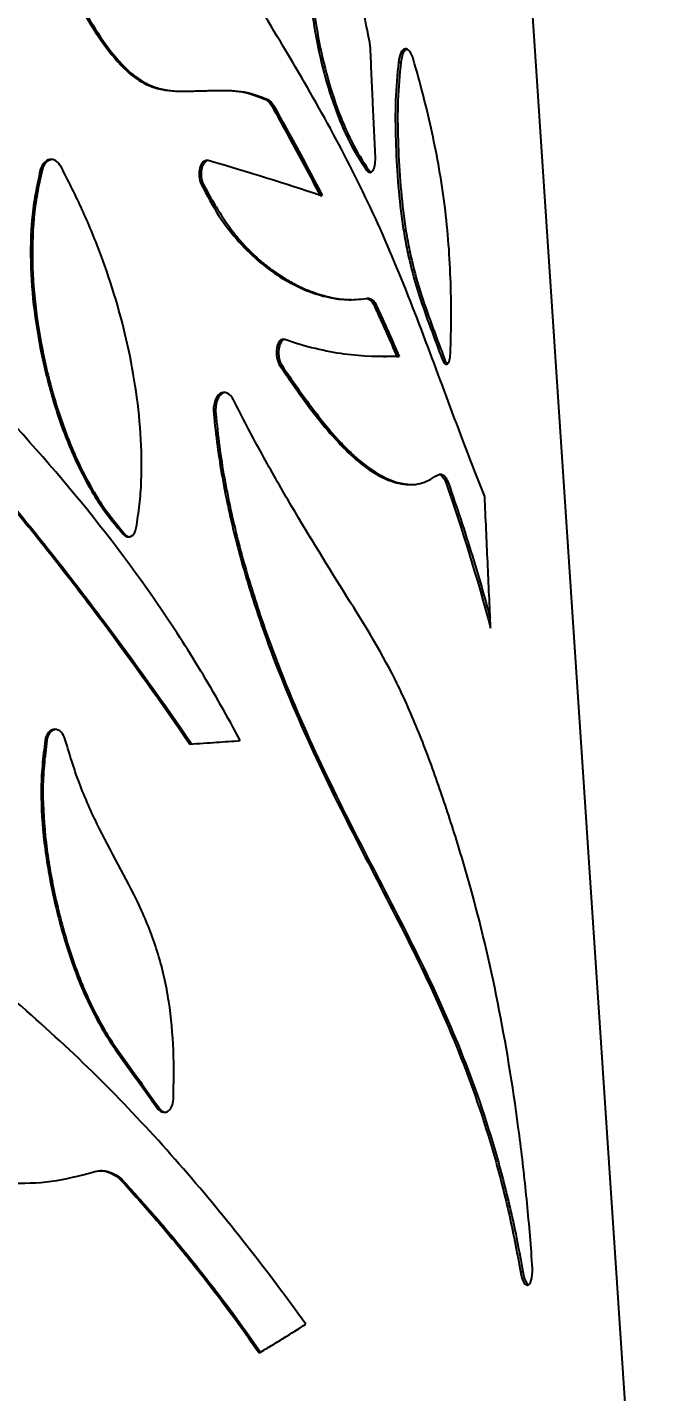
# Model space of a CAD drawing. Header units: millimetres. Extents: x -54 to 586, y 8 to 412.
# Drawn here: x 99.41 to 111.66, y 173.65 to 200.6 of the extents above; entities that cross this region are included whole.
import ezdxf

# ---------------------------------------------------------------- set-up
doc = ezdxf.new("R2010")
doc.units = ezdxf.units.MM
doc.layers.add('DIMENSIONS', color=2, linetype='Continuous')
doc.layers.add('OUTLINE', color=7, linetype='Continuous', lineweight=25)
doc.styles.add('SLDTEXTSTYLE0', font='TXT', dxfattribs={"width": 0.75})
doc.dimstyles.new('SLDDIMSTYLE0', dxfattribs={"dimtxt": 3.5, "dimasz": 2, "dimexe": 0, "dimexo": 0.0625, "dimgap": 0.875, "dimtad": 1, "dimrnd": 1e-09, "dimzin": 12, "dimdsep": 46, "dimtxsty": 'SLDTEXTSTYLE0', "dimsah": 1, "dimcen": 0.09, "dimadec": 0, "dimazin": 3, "dimtfac": 1, "dimtofl": 0, "dimtmove": 0, "dimatfit": 3, "dimfxl": 0, "dimfrac": 2, "dimtolj": 1, "dimtzin": 12, "dimarcsym": 0})
doc.dimstyles.new('SLDDIMSTYLE4', dxfattribs={"dimtxt": 3.5, "dimasz": 2, "dimexe": 0, "dimexo": 0.0625, "dimgap": 0.875, "dimtad": 1, "dimrnd": 1e-09, "dimzin": 12, "dimdsep": 46, "dimtxsty": 'SLDTEXTSTYLE0', "dimsah": 1, "dimcen": 0.09, "dimadec": 0, "dimazin": 3, "dimtol": 1, "dimtp": 0.05, "dimtm": 0.05, "dimtfac": 1, "dimtofl": 0, "dimtmove": 0, "dimatfit": 3, "dimfxl": 0, "dimfrac": 2, "dimtolj": 1, "dimarcsym": 0})

# ---------------------------------------------------------------- blocks, each defined once
blk = doc.blocks.new('_D_6')
at = {"layer": 'DIMENSIONS'}
for p, q in [((91.71, 388.624), (145.775, 388.624)), ((143.775, 149.819), (143.775, 388.624)), ((110.657, 149.819), (145.775, 149.819))]:
    blk.add_line(p, q, dxfattribs=at)
for points in [[(143.775, 388.624), (143.275, 386.624), (144.275, 386.624)], [(143.775, 149.819), (144.275, 151.819), (143.275, 151.819)]]:
    blk.add_solid(points, dxfattribs=at)
at = {"layer": 'DIMENSIONS', "attachment_point": 1, "rotation": 90, "style": 'SLDTEXTSTYLE0'}
for s, insert, char_height in [('±0,05', (140.273, 271.724), 2.5), ('238,8', (139.263, 258.796), 3.5)]:
    blk.add_mtext(s, dxfattribs=dict(at, insert=insert, char_height=char_height))
blk = doc.blocks.new('_D_22')
at = {"layer": 'DIMENSIONS'}
for p, q in [((109.91, 211.319), (138.441, 211.319)), ((136.441, 211.319), (136.441, 165.319)), ((112.66, 165.319), (138.441, 165.319))]:
    blk.add_line(p, q, dxfattribs=at)
for points in [[(136.441, 211.319), (135.941, 209.319), (136.941, 209.319)], [(136.441, 165.319), (136.941, 167.319), (135.941, 167.319)]]:
    blk.add_solid(points, dxfattribs=at)
at = {"layer": 'DIMENSIONS', "insert": (131.93, 185.733), "char_height": 3.5, "attachment_point": 1, "rotation": 90, "style": 'SLDTEXTSTYLE0'}
blk.add_mtext('46', dxfattribs=at)

msp = doc.modelspace()

# ---------------------------------------------------------------- linework, layer by layer
at = {"layer": 'OUTLINE'}
for p, q in [((109.13025, 204.68356), (111.57166, 167.97387)), ((106.73924, 199.91397), (106.78511, 199.91397)), ((104.11849, 199.17312), (104.1602, 199.17312)), ((99.66414, 197.77817), (99.69879, 197.77817)), ((106.1078, 197.78156), (106.15249, 197.78156)), ((102.84357, 197.50046), (102.88315, 197.50046)), ((105.18982, 197.27998), (105.23303, 197.27998)), ((106.09203, 195.24401), (106.13646, 195.24401)), ((106.16515, 195.2438), (106.12006, 195.2438)), ((106.4429, 194.09766), (106.49214, 194.09766)), ((106.7489, 194.10291), (106.48777, 194.10143)), ((106.70363, 194.10291), (106.7489, 194.10291)), ((104.39607, 193.92037), (104.43776, 193.92037)), ((103.08824, 192.96601), (103.12783, 192.96601)), ((107.58724, 191.76731), (107.54024, 191.76731)), ((101.30017, 190.58969), (101.33682, 190.58969)), ((99.76041, 186.52109), (99.79442, 186.52109)), ((100.88675, 178.01557), (100.85136, 178.01557)), ((109.14657, 176.02579), (109.19386, 176.02579))]:
    msp.add_line(p, q, dxfattribs=at)
for points, knots in [([(103.61369, 186.51293), (103.48871, 186.74643), (103.36252, 186.97974), (103.10312, 187.43836), (102.97029, 187.66437), (102.56369, 188.33512), (102.28142, 188.77193), (101.40102, 190.05502), (100.76952, 190.87454), (99.42341, 192.46639), (98.70935, 193.23748), (97.59818, 194.37724), (97.22071, 194.75457), (96.45519, 195.51006), (96.0672, 195.88826), (94.88686, 197.02324), (94.07574, 197.78037), (92.40295, 199.25177), (91.54085, 199.96881), (88.87883, 202.07058), (87.00594, 203.40942), (85.02228, 204.68356)], [0, 0, 0, 0, 0.03125, 0.03125, 0.0625, 0.0625, 0.125, 0.125, 0.25, 0.25, 0.375, 0.375, 0.4375, 0.4375, 0.5, 0.5, 0.625, 0.625, 0.75, 0.75, 1, 1, 1, 1]), ([(108.4406, 191.334), (108.33741, 191.59674), (108.23136, 191.86128), (108.0204, 192.41283), (107.91429, 192.69579), (107.59252, 193.55745), (107.3743, 194.151), (106.91924, 195.33836), (106.68241, 195.93228), (106.17309, 197.08526), (105.8999, 197.64463), (105.32322, 198.74141), (105.01954, 199.27934), (104.38882, 200.35295), (104.06228, 200.88954), (103.05647, 202.51187), (102.3492, 203.6047), (101.58994, 204.68356)], [0, 0, 0, 0, 0.0625, 0.0625, 0.125, 0.125, 0.25, 0.25, 0.375, 0.375, 0.5, 0.5, 0.625, 0.625, 0.75, 0.75, 1, 1, 1, 1]), ([(105.12372, 203.8976), (105.08352, 203.78942), (105.0428, 203.68137), (104.9773, 203.44328), (104.95424, 203.30932), (104.91248, 202.899), (104.91174, 202.61055), (104.92755, 202.0361), (104.94484, 201.74766), (104.99547, 201.17304), (105.02968, 200.88978), (105.12, 200.33339), (105.17594, 200.06018), (105.31122, 199.52493), (105.39058, 199.2651), (105.56698, 198.78062), (105.66415, 198.55006), (105.87671, 198.13123), (105.99303, 197.95529), (106.1078, 197.78156)], [0, 0, 0, 0, 0.0625, 0.0625, 0.125, 0.125, 0.25, 0.25, 0.375, 0.375, 0.5, 0.5, 0.625, 0.625, 0.75, 0.75, 0.875, 0.875, 1, 1, 1, 1]), ([(105.16742, 203.8976), (105.12717, 203.78946), (105.08639, 203.68145), (105.02077, 203.4434), (104.99765, 203.30943), (104.95577, 202.89906), (104.95499, 202.61052), (104.97079, 202.03589), (104.98809, 201.74735), (105.03878, 201.17257), (105.07303, 200.88924), (105.16351, 200.33273), (105.21954, 200.05947), (105.35506, 199.52412), (105.43453, 199.26437), (105.61116, 198.78002), (105.70848, 198.54949), (105.92123, 198.13096), (106.03764, 197.95516), (106.15249, 197.78156)], [0, 0, 0, 0, 0.0625, 0.0625, 0.125, 0.125, 0.25, 0.25, 0.375, 0.375, 0.5, 0.5, 0.625, 0.625, 0.75, 0.75, 0.875, 0.875, 1, 1, 1, 1]), ([(106.17002, 200.30346), (106.04821, 200.9102), (105.93354, 201.52327), (105.66723, 202.72364), (105.51702, 203.30722), (105.31779, 203.84236)], [0, 0, 0, 0, 0.5, 0.5, 1, 1, 1, 1]), ([(100.33365, 201.21698), (100.45769, 200.99718), (100.58107, 200.77755), (100.84396, 200.36292), (100.98296, 200.16713), (101.28432, 199.81224), (101.4428, 199.66052), (101.70059, 199.49935), (101.78889, 199.4565), (101.96416, 199.39371), (102.05198, 199.37374), (102.31502, 199.3364), (102.48894, 199.33781), (102.82939, 199.34692), (102.99671, 199.3538), (103.32585, 199.35572), (103.48762, 199.3528), (103.80657, 199.29623), (103.96391, 199.23522), (104.11849, 199.17311)], [0, 0, 0, 0, 0.125, 0.125, 0.25, 0.25, 0.375, 0.375, 0.4375, 0.4375, 0.5, 0.5, 0.625, 0.625, 0.75, 0.75, 0.875, 0.875, 1, 1, 1, 1]), ([(100.3696, 201.21698), (100.49391, 200.99701), (100.61756, 200.77723), (100.88102, 200.36236), (101.0203, 200.16652), (101.32229, 199.81157), (101.48108, 199.65994), (101.73925, 199.49898), (101.82771, 199.45618), (102.00323, 199.39351), (102.09117, 199.3736), (102.35453, 199.33639), (102.52865, 199.33782), (102.86952, 199.34694), (103.03704, 199.35381), (103.36658, 199.35571), (103.52855, 199.35278), (103.84789, 199.2962), (104.00543, 199.2352), (104.1602, 199.17311)], [0, 0, 0, 0, 0.125, 0.125, 0.25, 0.25, 0.375, 0.375, 0.4375, 0.4375, 0.5, 0.5, 0.625, 0.625, 0.75, 0.75, 0.875, 0.875, 1, 1, 1, 1]), ([(106.18296, 200.19649), (106.18251, 200.20565), (106.1819, 200.21484), (106.18112, 200.224), (106.18034, 200.23315), (106.1794, 200.24229), (106.17829, 200.25137), (106.17614, 200.269), (106.17336, 200.28647), (106.17002, 200.30346)], [0, 0, 0, 0, 0.000027573578, 0.000027573578, 0.000027573578, 0.000055148934, 0.000055148934, 0.000055148934, 0.000108786553, 0.000108786553, 0.000108786553, 0.000108786553]), ([(106.28157, 198.02084), (106.26517, 198.38345), (106.24875, 198.74606), (106.23232, 199.10866), (106.2241, 199.28997), (106.21588, 199.47127), (106.20765, 199.65257), (106.19942, 199.83388), (106.19119, 200.01518), (106.18296, 200.19649)], [0, 0, 0, 0, 0.00109080731, 0.00109080731, 0.00109080731, 0.00163621098, 0.00163621098, 0.00163621098, 0.00218161465, 0.00218161465, 0.00218161465, 0.00218161465]), ([(107.0339, 199.96084), (107.01414, 200.02864), (106.98869, 200.08548), (106.93146, 200.16164), (106.89933, 200.18067), (106.83815, 200.17054), (106.80981, 200.14196), (106.76477, 200.04901), (106.74835, 199.98576), (106.73924, 199.91397)], [0, 0, 0, 0, 0.25, 0.25, 0.5, 0.5, 0.75, 0.75, 1, 1, 1, 1]), ([(106.90113, 200.16607), (106.89047, 200.1622), (106.86232, 200.15196), (106.82445, 200.08466), (106.79752, 199.99797), (106.78817, 199.93466), (106.78511, 199.91397)], [0, 0, 0, 0, 0.19214306, 0.50754804, 0.83909104, 1, 1, 1, 1]), ([(107.76348, 194.15692), (107.7708, 194.40351), (107.77775, 194.65013), (107.7793, 195.14676), (107.77475, 195.39655), (107.75623, 195.89881), (107.74202, 196.15135), (107.70085, 196.66006), (107.67344, 196.91733), (107.57428, 197.66502), (107.48617, 198.14244), (107.33127, 198.83968), (107.27582, 199.06945), (107.15872, 199.51984), (107.09668, 199.74036), (107.0339, 199.96084)], [0, 0, 0, 0, 0.125, 0.125, 0.25, 0.25, 0.375, 0.375, 0.5, 0.5, 0.75, 0.75, 0.875, 0.875, 1, 1, 1, 1]), ([(106.73924, 199.91397), (106.71518, 199.66458), (106.69102, 199.41493), (106.67199, 198.89915), (106.67448, 198.63454), (106.69134, 198.09882), (106.70604, 197.83153), (106.74743, 197.29943), (106.77425, 197.03441), (106.82928, 196.63939), (106.85035, 196.50737), (106.89771, 196.25137), (106.92401, 196.12676), (107.00944, 195.76171), (107.07563, 195.5307), (107.21856, 195.08487), (107.29491, 194.87054), (107.4483, 194.45332), (107.52571, 194.24935), (107.60184, 194.04537)], [0, 0, 0, 0, 0.125, 0.125, 0.25, 0.25, 0.375, 0.375, 0.5, 0.5, 0.5625, 0.5625, 0.625, 0.625, 0.75, 0.75, 0.875, 0.875, 1, 1, 1, 1]), ([(106.78511, 199.91397), (106.76099, 199.66457), (106.73677, 199.41492), (106.71766, 198.89908), (106.72013, 198.63442), (106.73698, 198.09857), (106.75169, 197.83122), (106.7931, 197.299), (106.81996, 197.03392), (106.87507, 196.6388), (106.89617, 196.50678), (106.9436, 196.25081), (106.96993, 196.12621), (107.05548, 195.7612), (107.12175, 195.53022), (107.26486, 195.08445), (107.34129, 194.87021), (107.49482, 194.45316), (107.5723, 194.24927), (107.6485, 194.04537)], [0, 0, 0, 0, 0.125, 0.125, 0.25, 0.25, 0.375, 0.375, 0.5, 0.5, 0.5625, 0.5625, 0.625, 0.625, 0.75, 0.75, 0.875, 0.875, 1, 1, 1, 1]), ([(104.23572, 199.04785), (104.34725, 198.84761), (104.45764, 198.64755), (104.56679, 198.44756), (104.67302, 198.25295), (104.7781, 198.05844), (104.88196, 197.86389), (104.98582, 197.66932), (105.08848, 197.47474), (105.18982, 197.27998)], [0, 0, 0, 0, 0.00081452313, 0.00081452313, 0.00081452313, 0.00160715237, 0.00160715237, 0.00160715237, 0.00239988152, 0.00239988152, 0.00239988152, 0.00239988152]), ([(104.2776, 199.04785), (104.38921, 198.84775), (104.49968, 198.64783), (104.60891, 198.44799), (104.71532, 198.2533), (104.8206, 198.05872), (104.92463, 197.86411), (105.02868, 197.66946), (105.13151, 197.47481), (105.23303, 197.27998)], [0, 0, 0, 0, 0.00081452313, 0.00081452313, 0.00081452313, 0.00160800336, 0.00160800336, 0.00160800336, 0.00240158386, 0.00240158386, 0.00240158386, 0.00240158386]), ([(100.07392, 197.84587), (100.0474, 197.89534), (100.01262, 197.9356), (99.93401, 197.98666), (99.88972, 197.99723), (99.80525, 197.98261), (99.76586, 197.95794), (99.7023, 197.88298), (99.67846, 197.83351), (99.66414, 197.77818)], [0, 0, 0, 0, 0.25, 0.25, 0.5, 0.5, 0.75, 0.75, 1, 1, 1, 1]), ([(99.88263, 197.98783), (99.86138, 197.98238), (99.81536, 197.97058), (99.75571, 197.91096), (99.71736, 197.84169), (99.70317, 197.79313), (99.69879, 197.77817)], [0, 0, 0, 0, 0.25363862, 0.54957278, 0.86121262, 1, 1, 1, 1]), ([(101.56031, 190.71481), (101.58287, 190.86723), (101.60532, 191.01964), (101.64076, 191.32623), (101.65292, 191.48057), (101.67185, 191.94693), (101.66539, 192.26146), (101.62391, 192.89598), (101.58757, 193.21231), (101.49164, 193.83344), (101.43192, 194.14008), (101.22141, 195.04968), (101.03732, 195.64594), (100.7117, 196.4969), (100.5953, 196.77467), (100.34612, 197.3184), (100.21086, 197.58242), (100.07392, 197.84587)], [0, 0, 0, 0, 0.0625, 0.0625, 0.125, 0.125, 0.25, 0.25, 0.375, 0.375, 0.5, 0.5, 0.75, 0.75, 0.875, 0.875, 1, 1, 1, 1]), ([(102.98052, 197.96804), (102.94577, 197.97796), (102.91093, 197.96841), (102.85189, 197.91545), (102.82902, 197.87337), (102.78788, 197.7231), (102.79914, 197.59483), (102.84356, 197.50046)], [0, 0, 0, 0, 0.25, 0.25, 0.5, 0.5, 1, 1, 1, 1]), ([(102.96726, 197.96813), (102.95071, 197.96064), (102.91707, 197.94542), (102.87647, 197.88832), (102.84802, 197.8103), (102.83653, 197.71406), (102.84503, 197.60962), (102.86589, 197.53813), (102.88137, 197.50434), (102.88315, 197.50046)], [0, 0, 0, 0, 0.14498572, 0.29471703, 0.45212297, 0.61880625, 0.79389177, 0.97631436, 1, 1, 1, 1]), ([(106.1078, 197.78156), (106.12821, 197.75405), (106.15097, 197.73811), (106.19524, 197.73501), (106.21679, 197.74837), (106.26862, 197.82439), (106.28566, 197.92159), (106.28157, 198.02084)], [0, 0, 0, 0, 0.25, 0.25, 0.5, 0.5, 1, 1, 1, 1]), ([(99.66414, 197.77818), (99.63061, 197.62297), (99.59694, 197.46775), (99.54044, 197.15443), (99.51861, 196.99605), (99.47386, 196.51549), (99.4667, 196.18917), (99.48813, 195.52724), (99.5181, 195.1993), (99.60768, 194.55139), (99.66702, 194.23072), (99.81258, 193.59551), (99.89963, 193.27896), (100.10066, 192.66756), (100.2147, 192.37193), (100.47387, 191.80455), (100.61916, 191.52902), (100.85885, 191.15094), (100.9432, 191.03195), (101.11891, 190.80567), (101.2098, 190.6977), (101.30017, 190.58969)], [0, 0, 0, 0, 0.0625, 0.0625, 0.125, 0.125, 0.25, 0.25, 0.375, 0.375, 0.5, 0.5, 0.625, 0.625, 0.75, 0.75, 0.875, 0.875, 0.9375, 0.9375, 1, 1, 1, 1]), ([(99.69879, 197.77818), (99.6652, 197.62296), (99.63147, 197.46774), (99.57485, 197.15438), (99.55297, 196.99598), (99.50812, 196.51533), (99.50093, 196.18891), (99.52238, 195.52676), (99.5524, 195.19881), (99.64212, 194.55076), (99.70156, 194.23003), (99.84738, 193.59468), (99.93459, 193.27808), (100.13592, 192.66676), (100.25012, 192.37119), (100.50967, 191.80392), (100.65516, 191.52846), (100.89511, 191.15059), (100.97955, 191.03167), (101.15542, 190.80554), (101.24638, 190.69763), (101.33682, 190.58969)], [0, 0, 0, 0, 0.0625, 0.0625, 0.125, 0.125, 0.25, 0.25, 0.375, 0.375, 0.5, 0.5, 0.625, 0.625, 0.75, 0.75, 0.875, 0.875, 0.9375, 0.9375, 1, 1, 1, 1]), ([(106.15249, 197.78156), (106.1654, 197.76489), (106.18008, 197.74595), (106.19558, 197.74399), (106.19745, 197.74375)], [0, 0, 0, 0, 0.8798312, 1, 1, 1, 1]), ([(102.84356, 197.50046), (102.95658, 197.28548), (103.06898, 197.071), (103.31613, 196.69003), (103.44951, 196.52109), (103.72665, 196.21115), (103.87091, 196.07203), (104.15928, 195.83207), (104.3046, 195.72949), (104.59559, 195.55331), (104.7417, 195.479), (105.02702, 195.35986), (105.16697, 195.31443), (105.44122, 195.24882), (105.57552, 195.22786), (105.8383, 195.21731), (105.96683, 195.23046), (106.09203, 195.244)], [0, 0, 0, 0, 0.125, 0.125, 0.25, 0.25, 0.375, 0.375, 0.5, 0.5, 0.625, 0.625, 0.75, 0.75, 0.875, 0.875, 1, 1, 1, 1]), ([(102.88315, 197.50046), (102.94898, 197.37929), (103.08088, 197.1365), (103.29417, 196.80007), (103.51881, 196.49131), (103.75185, 196.22629), (103.98892, 196.00454), (104.22512, 195.81545), (104.46278, 195.65505), (104.73483, 195.50149), (105.03881, 195.36688), (105.36927, 195.27087), (105.62787, 195.22484), (105.77033, 195.22828), (105.81076, 195.22925)], [0, 0, 0, 0, 0.080268822, 0.160835024, 0.241223581, 0.321250427, 0.397145392, 0.473254187, 0.549427282, 0.625409112, 0.735418334, 0.845816499, 0.956243058, 1, 1, 1, 1]), ([(106.09203, 195.244), (106.12242, 195.2486), (106.15371, 195.23735), (106.21198, 195.18616), (106.2389, 195.14652), (106.26186, 195.09712)], [0, 0, 0, 0, 0.5, 0.5, 1, 1, 1, 1]), ([(106.13646, 195.244), (106.16689, 195.2486), (106.19822, 195.23736), (106.25657, 195.18618), (106.28354, 195.14655), (106.30654, 195.09712)], [0, 0, 0, 0, 0.5, 0.5, 1, 1, 1, 1]), ([(106.26186, 195.09712), (106.3025, 195.0087), (106.34285, 194.92016), (106.38289, 194.83148), (106.42293, 194.7428), (106.46267, 194.65399), (106.5021, 194.56504), (106.57019, 194.41144), (106.63738, 194.25742), (106.70363, 194.10291)], [0, 0, 0, 0, 0.00035454432, 0.00035454432, 0.00035454432, 0.00070908872, 0.00070908872, 0.00070908872, 0.00132128137, 0.00132128137, 0.00132128137, 0.00132128137]), ([(106.30654, 195.09712), (106.34721, 195.00876), (106.38758, 194.92028), (106.42765, 194.83166), (106.46772, 194.74304), (106.50749, 194.65429), (106.54695, 194.5654), (106.61518, 194.41168), (106.68251, 194.25754), (106.7489, 194.10291)], [0, 0, 0, 0, 0.00035454432, 0.00035454432, 0.00035454432, 0.00070908872, 0.00070908872, 0.00070908872, 0.00132216339, 0.00132216339, 0.00132216339, 0.00132216339]), ([(104.49411, 194.4363), (104.45917, 194.44849), (104.42374, 194.43771), (104.36646, 194.37496), (104.34545, 194.32449), (104.32489, 194.20832), (104.32511, 194.14337), (104.34659, 194.01961), (104.36764, 193.96312), (104.39607, 193.92037)], [0, 0, 0, 0, 0.25, 0.25, 0.5, 0.5, 0.75, 0.75, 1, 1, 1, 1]), ([(104.4836, 194.43693), (104.46939, 194.43029), (104.4398, 194.41647), (104.4033, 194.36176), (104.37725, 194.28476), (104.36623, 194.18863), (104.37369, 194.08477), (104.39832, 193.98906), (104.42547, 193.94178), (104.43776, 193.92037)], [0, 0, 0, 0, 0.12317767, 0.25640344, 0.39914186, 0.54842472, 0.70679254, 0.86719642, 1, 1, 1, 1]), ([(106.70363, 194.10291), (106.3831, 194.08987), (106.03791, 194.09871), (105.29896, 194.19757), (104.90585, 194.28777), (104.49411, 194.4363)], [0, 0, 0, 0, 0.5, 0.5, 1, 1, 1, 1]), ([(104.90799, 174.98841), (104.15679, 176.02729), (103.35599, 177.05848), (102.05722, 178.55462), (101.60796, 179.04498), (100.67145, 180.0028), (100.18312, 180.46886), (99.17361, 181.3742), (98.65218, 181.81542), (97.58337, 182.69235), (97.03632, 183.12861), (95.91815, 183.99985), (95.34592, 184.43477), (94.18055, 185.29674), (93.58739, 185.72406), (91.7743, 186.99152), (90.51982, 187.82004), (88.56542, 189.01512), (87.90313, 189.40455), (86.55216, 190.15747), (85.86322, 190.52054), (84.80545, 191.02072), (84.44839, 191.17976), (83.72458, 191.48107), (83.35768, 191.62323), (82.62398, 191.91261), (82.25667, 192.06007), (81.71658, 192.30339), (81.53905, 192.38962), (81.19435, 192.58261), (81.02716, 192.68934), (80.70396, 192.92483), (80.55016, 193.05406), (80.25066, 193.31994), (80.10542, 193.45849), (79.80697, 193.72472), (79.65277, 193.85058), (79.31177, 194.05463), (79.12244, 194.13541), (78.73398, 194.24112), (78.53326, 194.2682), (78.12715, 194.26843), (77.92785, 194.23869), (77.5321, 194.15606), (77.3351, 194.10807), (76.9361, 194.04558), (76.73487, 194.02557), (76.53367, 194.00543)], [0, 0, 0, 0, 0.125, 0.125, 0.1875, 0.1875, 0.25, 0.25, 0.3125, 0.3125, 0.375, 0.375, 0.4375, 0.4375, 0.5, 0.5, 0.625, 0.625, 0.6875, 0.6875, 0.75, 0.75, 0.78125, 0.78125, 0.8125, 0.8125, 0.84375, 0.84375, 0.859375, 0.859375, 0.875, 0.875, 0.890625, 0.890625, 0.90625, 0.90625, 0.921875, 0.921875, 0.9375, 0.9375, 0.953125, 0.953125, 0.96875, 0.96875, 0.984375, 0.984375, 1, 1, 1, 1]), ([(107.60184, 194.04537), (107.61607, 194.00722), (107.6332, 193.97804), (107.66902, 193.94607), (107.68787, 193.94361), (107.72089, 193.96757), (107.735, 193.99347), (107.75535, 194.06468), (107.76147, 194.10891), (107.76348, 194.15692)], [0, 0, 0, 0, 0.25, 0.25, 0.5, 0.5, 0.75, 0.75, 1, 1, 1, 1]), ([(107.6485, 194.04537), (107.6581, 194.02262), (107.67524, 193.98197), (107.69595, 193.96611), (107.70506, 193.95912)], [0, 0, 0, 0, 0.559860705, 1, 1, 1, 1]), ([(104.39607, 193.92037), (104.5286, 193.72784), (104.65942, 193.53551), (104.92334, 193.16733), (105.05619, 192.99084), (105.32418, 192.65655), (105.4594, 192.49917), (105.7294, 192.21609), (105.86469, 192.09005), (106.13596, 191.87522), (106.27301, 191.78582), (106.54007, 191.65252), (106.67037, 191.60807), (106.92406, 191.56371), (107.04858, 191.56196), (107.28207, 191.62095), (107.39094, 191.68615), (107.49635, 191.75186)], [0, 0, 0, 0, 0.125, 0.125, 0.25, 0.25, 0.375, 0.375, 0.5, 0.5, 0.625, 0.625, 0.75, 0.75, 0.875, 0.875, 1, 1, 1, 1]), ([(104.43776, 193.92037), (104.53909, 193.7737), (104.74176, 193.48035), (105.04541, 193.06049), (105.32766, 192.70145), (105.58841, 192.40578), (105.82589, 192.16703), (106.06383, 191.96181), (106.31063, 191.78855), (106.56345, 191.66025), (106.80889, 191.58011), (106.96019, 191.57511), (107.03036, 191.57279)], [0, 0, 0, 0, 0.11799483, 0.23600402, 0.3538623, 0.44324789, 0.53287662, 0.62240117, 0.71164427, 0.81213766, 0.91288666, 1, 1, 1, 1]), ([(103.47835, 193.24345), (103.44524, 193.30898), (103.40097, 193.3566), (103.3037, 193.40097), (103.25233, 193.39618), (103.16486, 193.33027), (103.12986, 193.27215), (103.0877, 193.13018), (103.08101, 193.04791), (103.08824, 192.96601)], [0, 0, 0, 0, 0.25, 0.25, 0.5, 0.5, 0.75, 0.75, 1, 1, 1, 1]), ([(103.30173, 193.38677), (103.28059, 193.37908), (103.23663, 193.36309), (103.18158, 193.29134), (103.14053, 193.18997), (103.12227, 193.07498), (103.12619, 192.99815), (103.12783, 192.96601)], [0, 0, 0, 0, 0.1860512, 0.38692864, 0.60407177, 0.83432984, 1, 1, 1, 1]), ([(109.3801, 176.16476), (109.36379, 176.38115), (109.34746, 176.59752), (109.31179, 177.02818), (109.29209, 177.24221), (109.22802, 177.88094), (109.17957, 178.30285), (109.01698, 179.55742), (108.88575, 180.37896), (108.57196, 181.99374), (108.3916, 182.77056), (108.0835, 183.8937), (107.97458, 184.26195), (107.74676, 184.98808), (107.62833, 185.34621), (107.38093, 186.05129), (107.25178, 186.3978), (106.97735, 187.07117), (106.8316, 187.39866), (106.36497, 188.3312), (106.01244, 188.8873), (105.29104, 190.03985), (104.9233, 190.63642), (104.37374, 191.57791), (104.19107, 191.89995), (103.92043, 192.3939), (103.83082, 192.56059), (103.65389, 192.8995), (103.56641, 193.07145), (103.47835, 193.24345)], [0, 0, 0, 0, 0.03125, 0.03125, 0.0625, 0.0625, 0.125, 0.125, 0.25, 0.25, 0.375, 0.375, 0.4375, 0.4375, 0.5, 0.5, 0.5625, 0.5625, 0.625, 0.625, 0.75, 0.75, 0.875, 0.875, 0.9375, 0.9375, 0.96875, 0.96875, 1, 1, 1, 1]), ([(103.08824, 192.96601), (103.11127, 192.75428), (103.1343, 192.5424), (103.18933, 192.12083), (103.22221, 191.91158), (103.33382, 191.28761), (103.42389, 190.87771), (103.62816, 190.07403), (103.743, 189.67838), (103.99108, 188.90532), (104.12431, 188.52782), (104.54528, 187.4186), (104.85267, 186.71442), (105.48686, 185.36788), (105.81426, 184.72675), (106.45998, 183.47978), (106.77754, 182.87274), (107.37901, 181.64512), (107.66331, 181.02366), (108.18365, 179.7235), (108.42006, 179.04388), (108.72853, 177.95955), (108.82405, 177.5863), (108.95471, 177.01301), (108.99613, 176.81942), (109.07376, 176.42555), (109.11024, 176.22565), (109.14656, 176.02578)], [0, 0, 0, 0, 0.03125, 0.03125, 0.0625, 0.0625, 0.125, 0.125, 0.1875, 0.1875, 0.25, 0.25, 0.375, 0.375, 0.5, 0.5, 0.625, 0.625, 0.75, 0.75, 0.875, 0.875, 0.9375, 0.9375, 0.96875, 0.96875, 1, 1, 1, 1]), ([(103.12783, 192.96601), (103.1509, 192.75418), (103.17395, 192.5422), (103.22906, 192.12045), (103.26199, 191.91112), (103.37379, 191.28691), (103.46402, 190.87687), (103.66864, 190.07298), (103.78367, 189.67723), (104.03216, 188.90405), (104.1656, 188.52652), (104.58722, 187.41723), (104.89504, 186.71312), (105.53002, 185.36681), (105.85781, 184.72582), (106.50424, 183.47917), (106.82213, 182.87231), (107.42423, 181.645), (107.70883, 181.02368), (108.22975, 179.72377), (108.46643, 179.04424), (108.77529, 177.95988), (108.87094, 177.58659), (109.00176, 177.01324), (109.04323, 176.81962), (109.12096, 176.42567), (109.15749, 176.22571), (109.19386, 176.02578)], [0, 0, 0, 0, 0.03125, 0.03125, 0.0625, 0.0625, 0.125, 0.125, 0.1875, 0.1875, 0.25, 0.25, 0.375, 0.375, 0.5, 0.5, 0.625, 0.625, 0.75, 0.75, 0.875, 0.875, 0.9375, 0.9375, 0.96875, 0.96875, 1, 1, 1, 1]), ([(107.49635, 191.75186), (107.52692, 191.77479), (107.56073, 191.77193), (107.6251, 191.71583), (107.65506, 191.66312), (107.67899, 191.59525)], [0, 0, 0, 0, 0.5, 0.5, 1, 1, 1, 1]), ([(107.58737, 191.76399), (107.59029, 191.76495), (107.61103, 191.77178), (107.65177, 191.73709), (107.69553, 191.67336), (107.71747, 191.61625), (107.72553, 191.59525)], [0, 0, 0, 0, 0.05996385, 0.42479182, 0.78854204, 1, 1, 1, 1]), ([(107.72553, 191.59525), (107.80705, 191.35755), (107.97008, 190.88216), (108.19549, 190.16604), (108.38886, 189.51946), (108.50151, 189.1111), (108.54847, 188.94085)], [0, 0, 0, 0, 0.27449366, 0.54898617, 0.81196802, 1, 1, 1, 1]), ([(108.55762, 188.73745), (108.53821, 189.17021), (108.51876, 189.60296), (108.49926, 190.03572), (108.4895, 190.2521), (108.47974, 190.46848), (108.46997, 190.68486), (108.46019, 190.90124), (108.4504, 191.11762), (108.4406, 191.334)], [0, 0, 0, 0, 0.00130337187, 0.00130337187, 0.00130337187, 0.00195505786, 0.00195505786, 0.00195505786, 0.00260674387, 0.00260674387, 0.00260674387, 0.00260674387]), ([(99.00407, 191.2617), (99.3296, 190.86749), (99.64943, 190.47212), (100.27548, 189.67537), (100.58219, 189.27485), (101.48416, 188.06849), (102.06105, 187.25764), (102.61647, 186.44533)], [0, 0, 0, 0, 0.25, 0.25, 0.5, 0.5, 1, 1, 1, 1]), ([(99.03725, 191.2617), (99.36325, 190.8675), (99.68353, 190.47215), (100.31048, 189.6754), (100.61762, 189.27489), (101.52089, 188.06852), (102.09861, 187.25766), (102.65482, 186.44533)], [0, 0, 0, 0, 0.25, 0.25, 0.5, 0.5, 1, 1, 1, 1]), ([(101.30017, 190.58969), (101.34635, 190.53952), (101.40669, 190.52286), (101.50841, 190.57358), (101.54598, 190.63811), (101.56031, 190.71481)], [0, 0, 0, 0, 0.5, 0.5, 1, 1, 1, 1]), ([(101.33682, 190.58969), (101.35394, 190.5738), (101.38613, 190.54389), (101.42289, 190.53966), (101.44011, 190.53768)], [0, 0, 0, 0, 0.53147262, 1, 1, 1, 1]), ([(99.7604, 186.52109), (99.73987, 186.35456), (99.71926, 186.18803), (99.6898, 185.8538), (99.68209, 185.68599), (99.68089, 185.18042), (99.70376, 184.84093), (99.78388, 184.15909), (99.84188, 183.82499), (99.98283, 183.16639), (100.06591, 182.84194), (100.21181, 182.36358), (100.26412, 182.20557), (100.37715, 181.89286), (100.43813, 181.73764), (100.63144, 181.28687), (100.77529, 181.00401), (101.09489, 180.47752), (101.26973, 180.23299), (101.62181, 179.75074), (101.79539, 179.50854), (101.96641, 179.26506)], [0, 0, 0, 0, 0.0625, 0.0625, 0.125, 0.125, 0.25, 0.25, 0.375, 0.375, 0.5, 0.5, 0.5625, 0.5625, 0.625, 0.625, 0.75, 0.75, 0.875, 0.875, 1, 1, 1, 1]), ([(99.79442, 186.52109), (99.77383, 186.35453), (99.75318, 186.18796), (99.72365, 185.85365), (99.71592, 185.6858), (99.7147, 185.1801), (99.7376, 184.84052), (99.81786, 184.15849), (99.87596, 183.82432), (100.01714, 183.16559), (100.10036, 182.84108), (100.24652, 182.36267), (100.29891, 182.20464), (100.41214, 181.89191), (100.47322, 181.73672), (100.6668, 181.28606), (100.81085, 181.0033), (101.13083, 180.47703), (101.30586, 180.23261), (101.65829, 179.75056), (101.83204, 179.50845), (102.00324, 179.26506)], [0, 0, 0, 0, 0.0625, 0.0625, 0.125, 0.125, 0.25, 0.25, 0.375, 0.375, 0.5, 0.5, 0.5625, 0.5625, 0.625, 0.625, 0.75, 0.75, 0.875, 0.875, 1, 1, 1, 1]), ([(100.15843, 186.52959), (100.14228, 186.58897), (100.11377, 186.64166), (100.03935, 186.71679), (99.99348, 186.73799), (99.90376, 186.73621), (99.85996, 186.71316), (99.7935, 186.63519), (99.77035, 186.58088), (99.7604, 186.52109)], [0, 0, 0, 0, 0.25, 0.25, 0.5, 0.5, 0.75, 0.75, 1, 1, 1, 1]), ([(99.9568, 186.73306), (99.9369, 186.7268), (99.89532, 186.71371), (99.84344, 186.65779), (99.80909, 186.59027), (99.79854, 186.54051), (99.79442, 186.52109)], [0, 0, 0, 0, 0.2522309, 0.52719427, 0.81542845, 1, 1, 1, 1]), ([(102.29295, 179.43349), (102.29996, 179.75529), (102.30552, 180.07706), (102.27884, 180.71989), (102.25107, 181.04105), (102.17765, 181.52219), (102.14724, 181.68279), (102.07631, 181.99483), (102.03568, 182.14741), (101.89902, 182.59552), (101.78882, 182.88177), (101.41593, 183.71416), (101.10274, 184.22465), (100.69817, 185.04542), (100.57127, 185.32628), (100.40105, 185.76463), (100.34846, 185.91423), (100.25042, 186.21936), (100.20446, 186.37447), (100.15843, 186.52959)], [0, 0, 0, 0, 0.125, 0.125, 0.25, 0.25, 0.3125, 0.3125, 0.375, 0.375, 0.5, 0.5, 0.75, 0.75, 0.875, 0.875, 0.9375, 0.9375, 1, 1, 1, 1]), ([(102.61647, 186.44533), (102.70628, 186.45124), (102.79541, 186.45715), (102.88384, 186.46305), (102.97228, 186.46896), (103.06002, 186.47487), (103.14707, 186.48078), (103.30492, 186.4915), (103.46048, 186.50222), (103.61369, 186.51293)], [0, 0, 0, 0, 0.00042043565, 0.00042043565, 0.00042043565, 0.0008408713, 0.0008408713, 0.0008408713, 0.00160336728, 0.00160336728, 0.00160336728, 0.00160336728]), ([(93.9371, 180.48973), (94.05929, 180.35443), (94.18161, 180.22001), (94.43336, 179.96473), (94.56195, 179.84246), (94.95464, 179.49002), (95.22525, 179.27352), (95.78407, 178.87924), (96.07435, 178.70014), (96.6617, 178.38901), (96.95686, 178.2576), (97.54894, 178.04028), (97.84585, 177.95439), (98.44108, 177.83038), (98.741, 177.79251), (99.32383, 177.76609), (99.60893, 177.77462), (100.16556, 177.8485), (100.43655, 177.91997), (100.70322, 177.9926)], [0, 0, 0, 0, 0.0625, 0.0625, 0.125, 0.125, 0.25, 0.25, 0.375, 0.375, 0.5, 0.5, 0.625, 0.625, 0.75, 0.75, 0.875, 0.875, 1, 1, 1, 1]), ([(101.96641, 179.26506), (101.99407, 179.22444), (102.02847, 179.19509), (102.10153, 179.16743), (102.1404, 179.16969), (102.20826, 179.20571), (102.23772, 179.23937), (102.27895, 179.32629), (102.29072, 179.37853), (102.29295, 179.43349)], [0, 0, 0, 0, 0.25, 0.25, 0.5, 0.5, 0.75, 0.75, 1, 1, 1, 1]), ([(102.00324, 179.26506), (102.02112, 179.24255), (102.05592, 179.19875), (102.09941, 179.18378), (102.12055, 179.1765)], [0, 0, 0, 0, 0.51391363, 1, 1, 1, 1]), ([(100.70322, 177.9926), (100.80287, 178.02433), (100.90758, 178.02276), (101.0574, 177.97319), (101.10697, 177.94845), (101.2, 177.88551), (101.24401, 177.84725), (101.28552, 177.80207)], [0, 0, 0, 0, 0.5, 0.5, 0.75, 0.75, 1, 1, 1, 1]), ([(100.88678, 178.01517), (100.88764, 178.0153), (100.92563, 178.02113), (101.0035, 178.00294), (101.11516, 177.96509), (101.22382, 177.89803), (101.28845, 177.83436), (101.32122, 177.80208)], [0, 0, 0, 0, 0.00561109, 0.24862205, 0.49865446, 0.74579256, 1, 1, 1, 1]), ([(101.28552, 177.80207), (101.53024, 177.53251), (101.77118, 177.26224), (102.24159, 176.7124), (102.47189, 176.43426), (102.92209, 175.87095), (103.14203, 175.58567), (103.57176, 175.00825), (103.78056, 174.71431), (103.98566, 174.41925)], [0, 0, 0, 0, 0.25, 0.25, 0.5, 0.5, 0.75, 0.75, 1, 1, 1, 1]), ([(101.32122, 177.80208), (101.51114, 177.59157), (101.89105, 177.17046), (102.54, 176.40258), (103.12379, 175.66462), (103.64307, 174.96481), (103.89122, 174.61038), (104.01336, 174.43592)], [0, 0, 0, 0, 0.19599889, 0.39208898, 0.6982113, 0.85145274, 1, 1, 1, 1]), ([(109.14656, 176.02578), (109.16205, 175.93698), (109.1866, 175.86055), (109.24488, 175.76327), (109.27725, 175.74546), (109.33337, 175.77987), (109.35651, 175.83209), (109.38298, 175.97784), (109.38643, 176.07107), (109.3801, 176.16476)], [0, 0, 0, 0, 0.25, 0.25, 0.5, 0.5, 0.75, 0.75, 1, 1, 1, 1]), ([(109.19386, 176.02579), (109.20266, 175.98388), (109.22027, 175.90002), (109.25999, 175.81244), (109.28974, 175.76787), (109.30408, 175.76503), (109.30413, 175.76502)], [0, 0, 0, 0, 0.33608489, 0.67250019, 0.99886515, 1, 1, 1, 1]), ([(103.98566, 174.41925), (104.0668, 174.46768), (104.14728, 174.51612), (104.22709, 174.56456), (104.3069, 174.613), (104.38604, 174.66145), (104.46451, 174.70991), (104.61482, 174.80272), (104.76266, 174.89555), (104.90799, 174.98841)], [0, 0, 0, 0, 0.00043279758, 0.00043279758, 0.00043279758, 0.00086559517, 0.00086559517, 0.00086559517, 0.00169461239, 0.00169461239, 0.00169461239, 0.00169461239])]:
    msp.add_open_spline(points, degree=3, knots=knots, dxfattribs=at)
for points in [[(104.11849, 199.17311), (104.16229, 199.15097), (104.20272, 199.10645), (104.23572, 199.04785)], [(104.1602, 199.17311), (104.20406, 199.15098), (104.24454, 199.10647), (104.2776, 199.04785)], [(105.18982, 197.27998), (104.51888, 197.50922), (103.78094, 197.73849), (102.98052, 197.96804)], [(107.67899, 191.59525), (108.00259, 190.66807), (108.29367, 189.71449), (108.55762, 188.73745)]]:
    msp.add_open_spline(points, degree=3, dxfattribs=at)

# ---------------------------------------------------------------- dimensions: what is measured, and where the dimension line sits
at = {"layer": 'DIMENSIONS'}
for base, p1, p2, dimstyle, picture, middle in [((143.77482, 388.62415), (109.65653, 149.81949), (90.70982, 388.62415), 'SLDDIMSTYLE4', '_D_6', (143.77482, 269.22182)), ((136.44141, 165.31949), (108.90982, 211.31949), (111.65982, 165.31949), 'SLDDIMSTYLE0', '_D_22', (136.44141, 188.31949))]:
    dim = msp.add_linear_dim(base=base, p1=p1, p2=p2, angle=90, dimstyle=dimstyle, dxfattribs=at)
    dim.commit()
    dim.dimension.update_dxf_attribs({"geometry": picture, "text_midpoint": middle, "dimtype": 160})

doc.saveas('drawing.dxf')
